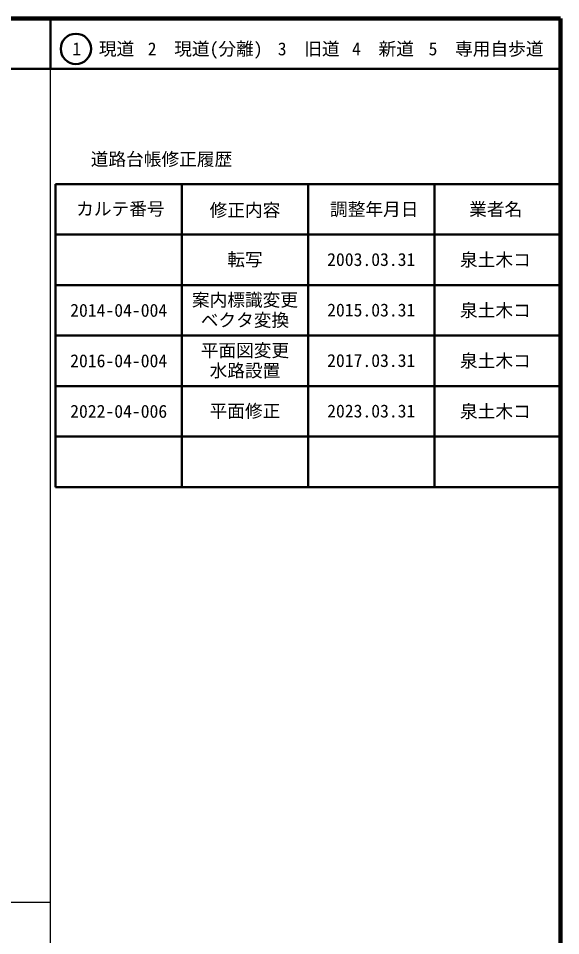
# Model space of a CAD drawing. Units: millimetres on the paper, enlarged 1000 times. Extents: x 40000 to 680000, y 20000 to 380000.
# Drawn here: x 572638 to 680000, y 198357 to 380000 of the extents above; entities that cross this region are included whole.
import ezdxf
from ezdxf.enums import TextEntityAlignment as Align

# ---------------------------------------------------------------- set-up
doc = ezdxf.new("R2010")
doc.units = ezdxf.units.MM
doc.header["$LTSCALE"] = 1000
for name, color, linetype, lineweight in [('M-TTL', 2, 'Continuous', 140), ('M-TTL-BAND', 7, 'Continuous', 25), ('M-TTL-FRAM', 2, 'Continuous', 50), ('M-TTL-LINE', 7, 'Continuous', 50)]:
    doc.layers.add(name, color=color, linetype=linetype, lineweight=lineweight)
doc.layers.add('M-TTL-TXT', color=7, linetype='Continuous')
doc.styles.add('ＭＳ ゴシック', font='')
doc.styles.get('ＭＳ ゴシック').set_extended_font_data('MS Gothic')

msp = doc.modelspace()

# ---------------------------------------------------------------- linework, layer by layer
at = {"layer": 'M-TTL'}
for p, q in [((680000, 380000), (40000, 380000)), ((680000, 20000), (680000, 380000))]:
    msp.add_line(p, q, dxfattribs=at)
at = {"layer": 'M-TTL-BAND'}
for p, q in [((579000, 20000), (579000, 370000)), ((40000, 205000), (579000, 205000))]:
    msp.add_line(p, q, dxfattribs=at)
at = {"layer": 'M-TTL-FRAM'}
for p, q in [((580000, 347197), (580000, 287197)), ((580000, 347197), (680000, 347197)), ((580000, 287197), (680000, 287197))]:
    msp.add_line(p, q, dxfattribs=at)
at = {"layer": 'M-TTL-LINE'}
for p, q in [((579000, 380000), (579000, 370000)), ((40000, 370000), (680000, 370000)), ((605000, 347197), (605000, 287197)), ((630000, 347197), (630000, 287197)), ((655000, 347197), (655000, 287197)), ((580000, 337197), (680000, 337197)), ((580000, 327197), (680000, 327197)), ((580000, 317197), (680000, 317197)), ((580000, 307197), (680000, 307197)), ((580000, 297197), (680000, 297197))]:
    msp.add_line(p, q, dxfattribs=at)
msp.add_circle((584031, 373958), 3000, dxfattribs=at)

# ---------------------------------------------------------------- texts
at = {"layer": 'M-TTL-TXT', "style": 'ＭＳ ゴシック'}
for s, p in [('1\u3000現道', (589448, 373958)), ('2\u3000現道(分離)', (609619, 373958)), ('3\u3000旧道', (630121, 373958)), ('4\u3000新道', (644824, 373958)), ('5\u3000専用自歩道', (665228, 373958)), ('道路台帳修正履歴', (600968, 352113)), ('カルテ番号', (592839, 342277)), ('修正内容', (617509, 342023)), ('調整年月日', (643089, 342197)), ('業者名', (667134, 342197)), ('転写', (617500, 332245)), ('2003.03.31', (642500, 332245)), ('泉土木コ', (667077, 332189)), ('案内標識変更', (617500, 324245)), ('2014-04-004', (592500, 322189)), ('2015.03.31', (642500, 322245)), ('泉土木コ', (667077, 322189)), ('ベクタ変換', (617500, 320245)), ('平面図変更', (617500, 314245)), ('2016-04-004', (592500, 312189)), ('2017.03.31', (642500, 312245)), ('泉土木コ', (667077, 312189)), ('水路設置', (617500, 310245)), ('2022-04-006', (592500, 302189)), ('平面修正', (617500, 302245)), ('2023.03.31', (642500, 302245)), ('泉土木コ', (667077, 302189))]:
    msp.add_text(s, height=2566, dxfattribs=at).set_placement(p, align=Align.MIDDLE_CENTER)

doc.saveas('drawing.dxf')
